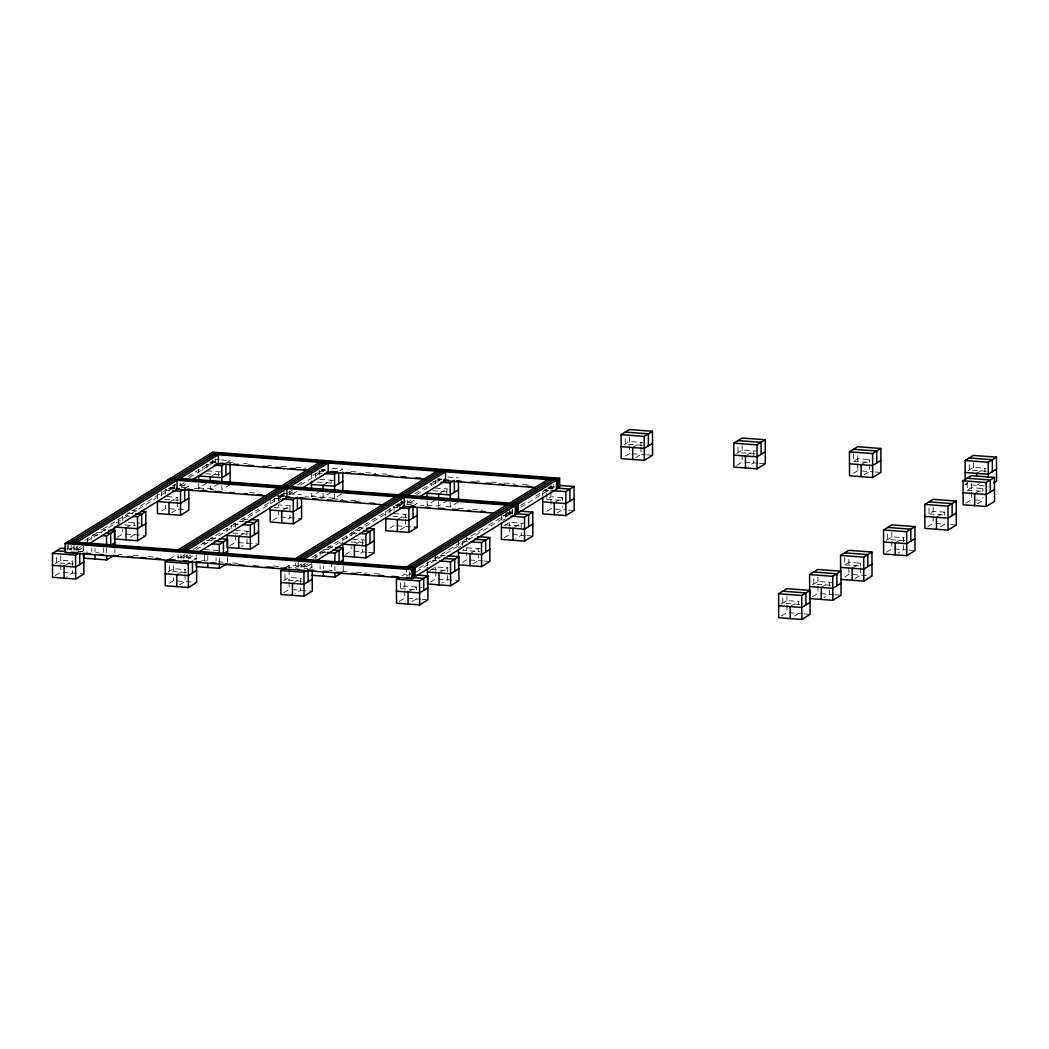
<?xml version="1.0" encoding="UTF-8"?>
<svg xmlns="http://www.w3.org/2000/svg" width="1049" height="1049" viewBox="0 0 1049 1049"><rect width="100%" height="100%" fill="white"/><g stroke="black" fill="none" stroke-linecap="round" stroke-linejoin="round"><path stroke-width="0.75" stroke-dasharray="5 3.75" d="M73.81 547.145L68.251 550.594L68.224 543.107M84.943 540.261L97.452 532.512M103.025 529.076L167.014 489.477M172.862 485.857L175.589 484.166M187.876 476.574L211.767 461.783L215.019 462.019M78.098 546.503L71.135 550.817L71.109 541.822M86.438 541.336L171.289 488.834L171.275 485.844M189.397 477.623L212.593 463.278L212.58 460.275M80.983 546.726L74.033 551.027L74.007 543.539M117.147 524.343L119.927 522.625M180.008 485.451L184.1 482.907M55.243 563.615L60.75 560.218L73.089 561.136M78.308 550.384L83.868 546.935M181.529 486.513L188.361 482.291M79.711 552.535L83.841 549.978L66.874 548.706M184.637 488.768L188.768 486.212L174.895 485.163M225.928 463.199L230.059 460.642L220.815 459.947M65.431 565.345L72.315 561.084L72.355 573.056L66.848 576.465M126.011 527.857L134.272 522.743L134.272 525.746M168.981 502.432L177.242 497.318L177.255 500.307M211.662 476.01L218.546 471.762L218.559 476.246M55.282 575.599L60.79 572.19L82.478 573.816M117.239 537.258L122.746 533.849L122.733 529.365M161.585 510.981L165.716 508.424L188.846 510.168M198.746 483.484L198.759 487.982L207.02 482.868M130.181 537.285L134.311 534.728L134.298 531.725M171.774 512.699L177.281 509.289L177.255 501.802M218.585 483.733L210.325 488.847L210.311 485.857M230.151 484.599L221.89 489.713L221.877 485.228M169.322 559.274L173.452 556.717L196.569 558.448L192.439 561.005M185.044 554.554L178.094 558.855L178.081 554.357M193.396 549.388L235.12 523.556M240.693 520.12L258.775 508.922M264.335 505.487L278.247 496.872M281.342 494.958L284.069 493.266M297.719 484.835L303.174 481.452M312.72 475.538L319.552 471.316M187.941 554.764L180.979 559.078L180.966 554.58M196.281 549.597L281.132 497.095L281.132 494.105M288.331 492.65L292.422 490.106M300.604 485.044L322.436 471.539M190.826 554.987L183.877 559.287L183.863 554.803M278.47 500.753L281.25 499.036M288.488 494.551L292.579 492.02M188.151 558.645L193.724 555.196M296.841 491.391L290.022 495.613L289.996 491.116M167.984 572.098L173.491 568.689L185.817 569.62M340.046 470.831L342.8 469.126L330.474 468.195M176.796 574.668L185.057 569.568L185.057 572.557M238.739 536.341L247 531.227L247.04 543.198L241.532 546.608M283.099 510.05L289.983 505.788L290.022 517.773L285.892 520.33M323.026 485.346L331.274 480.232L331.287 483.235M169.4 583.231L173.531 580.674L196.661 582.405M229.98 545.742L235.487 542.333L235.461 534.846M272.95 520.304L278.457 516.895L300.145 518.534M311.487 493.463L311.501 496.452L319.761 491.338M179.589 584.949L185.096 581.539L185.07 574.052M331.327 492.217L323.066 497.331L323.053 492.833M311.501 496.452L334.631 498.196L342.879 493.082M284.948 567.968L289.078 565.411L312.196 567.155L308.065 569.699M300.932 564.231L295.372 567.679L295.359 563.182M312.064 557.347L394.136 506.562M399.984 502.93L402.724 501.252M414.998 493.646L436.83 480.14M305.22 563.588L298.27 567.889L298.231 558.907M313.572 558.422L398.423 505.92L398.41 502.917M405.609 501.461L401.518 503.992L401.505 501.002M416.519 494.708L439.715 480.363L436.069 480.088M308.104 563.811L301.155 568.112L301.142 563.615M340.099 544.011L342.892 542.281M407.13 502.523L411.234 499.993M283.61 580.792L289.118 577.383L301.456 578.314M311.002 564.021L304.053 568.322L304.026 563.837M414.119 500.216L407.3 504.438L407.287 499.94M413.004 505.933L417.135 503.376L401.715 502.222M293.799 582.523L300.683 578.261L300.722 590.233L295.215 593.642M355.742 544.182L362.626 539.92L362.679 551.892L358.548 554.449M397.348 519.596L405.609 514.495L405.622 517.485M440.029 493.187L446.913 488.926L446.926 493.423M283.65 592.777L289.157 589.368L289.131 581.88M345.606 554.436L351.113 551.027L351.087 546.542M389.953 528.158L394.083 525.601L394.07 522.599M427.113 500.661L427.127 505.146L435.387 500.045M400.141 529.876L405.648 526.467L405.622 518.98M427.127 505.146L438.692 506.024L446.953 500.911M445.917 506.562L450.257 506.89L458.518 501.776M401.951 575.809L404.704 574.105L410.867 574.564M410.631 573.449L406.461 576.032L406.435 568.545M418.971 568.283L482.96 528.683M488.532 525.247L506.615 514.049M512.437 510.443L509.709 512.135L513.499 512.423M520.619 505.382L527.45 501.16M535.633 496.098L546.542 489.332M416.309 571.941L509.499 514.272M520.789 507.283L550.804 488.716M623.88 444.933L629.387 441.524L643.26 442.573M458.138 548.063L460.931 546.332M502.655 520.514L505.434 518.796M400.587 582.654L400.613 588.633L404.744 586.089L421.698 587.361M430.208 570.328L435.715 566.919L448.054 567.837M480.573 548.784L466.7 547.748L462.57 550.305L479.524 551.577M504.163 525.719L509.67 522.31L523.543 523.359M546.817 493.318L546.844 499.311L550.974 496.754L563.313 497.685M632.691 447.503L640.952 442.39L640.965 445.392M625.296 456.053L629.426 453.496L629.413 447.517M408.048 592.069L416.309 586.955L416.322 589.944M439.02 572.898L447.28 567.784L447.32 579.756L441.813 583.165M469.991 553.728L478.252 548.614L478.265 551.617M514.351 527.45L521.235 523.189L521.274 535.16L515.767 538.57M554.278 502.733L562.539 497.632L562.552 500.622M399.276 601.47L404.783 598.061L404.73 581.592M430.26 582.3L435.768 578.891L457.443 580.53M462.609 562.277L466.739 559.72L466.713 552.233M504.202 537.704L509.709 534.295L509.683 526.808M546.883 511.296L551.013 508.739L566.919 509.932M635.484 457.784L640.991 454.374L640.965 446.887M412.218 601.483L416.348 598.927L416.335 595.937M472.797 564.008L478.305 560.599L478.278 553.111M557.071 513.013L562.579 509.604L562.566 506.615M736.621 453.404L742.128 450.008L756.001 451.044M746.809 455.135L753.693 450.873L753.733 462.845L748.225 466.254M736.66 465.389L742.168 461.98L742.141 454.492M853.598 453.771L853.624 461.258L857.754 458.701L870.093 459.619M861.059 464.681L869.319 459.567L869.333 462.557M853.663 473.23L857.794 470.673L873.699 471.866M863.851 474.948L869.359 471.539L869.333 464.064M967.873 470.804L973.38 467.395L985.719 468.326M976.685 473.374L984.945 468.26L984.959 472.758M967.912 482.776L965.159 484.481L988.289 486.225M781.413 604.027L786.92 600.631L799.246 601.549M812.385 584.87L817.892 581.461L831.765 582.497M844.707 557.36L844.733 564.847L848.864 562.29L861.203 563.221M886.339 540.261L891.847 536.852L904.172 537.783M928.994 507.86L929.021 513.853L933.138 511.296L945.477 512.227M967.191 482.724L967.217 490.211L971.348 487.654L985.221 488.703M976.724 485.346L979.478 483.655M790.225 606.61L798.473 601.497L798.486 604.486M821.197 587.44L829.457 582.326L829.497 594.311L823.99 597.707M852.168 568.27L860.429 563.156L860.442 566.158M895.151 542.844L903.412 537.731L903.451 549.702L897.944 553.111M936.442 517.275L944.703 512.174L944.716 515.164M974.652 493.646L982.913 488.532L982.926 491.522M781.453 616.012L786.96 612.603L802.852 613.796M812.424 596.842L817.932 593.432L817.905 585.945M844.773 576.819L848.903 574.262L870.591 575.901M886.379 552.246L891.886 548.837L907.778 550.03M927.683 526.69L933.19 523.281L933.125 506.811M965.88 503.048L971.387 499.639L971.335 483.169M794.395 616.025L798.525 613.468L798.512 610.479M854.961 578.55L860.468 575.14L860.442 567.653M940.625 526.703L944.743 524.146L944.743 521.156M977.445 503.913L982.952 500.504L982.939 497.514M642.224 445.353L625.256 444.081L625.23 436.594M754.952 453.837L737.998 452.552L737.971 446.572M853.624 461.258L870.578 462.53M986.217 471.224L969.25 469.952L969.224 462.465M632.324 453.719L645.332 454.702M646.774 454.807L652.557 455.24M745.065 462.203L758.073 463.173M759.515 463.278L765.298 463.724M875.141 471.984L879.482 472.299M967.217 490.211L984.172 491.496M974.285 499.849L982.952 500.504M214.652 459.488L219.267 459.842M447.635 477.007L458.426 477.82M929.021 513.853L945.975 515.125M212.803 461.14L216.055 461.39M227.449 462.242L235.592 462.858M243.735 463.474L247 463.71M268.164 465.31L271.429 465.546M281.198 466.281L287.714 466.779M295.857 467.382L305.626 468.116M321.912 469.349L325.164 469.598M351.231 471.552L357.735 472.037M365.878 472.653L375.66 473.387M382.164 473.873L387.055 474.24M476.626 480.98L479.878 481.229M491.286 482.081L497.79 482.579M504.307 483.064L514.076 483.799M522.218 484.415L528.735 484.9M549.912 486.5L554.79 486.867M320.876 469.991L325.767 470.358M438.141 478.803L441.393 479.052M548.876 487.129L555.393 487.628M210.521 462.045L215.137 462.386M321.715 470.411L324.797 470.634M437.341 479.105L441.97 479.445M549.886 487.562L552.967 487.798M210.731 462.425L215.622 462.793M438.731 479.563L441.983 479.813M547.84 487.772L552.731 488.139M209.695 463.055L212.96 463.304M318.817 471.263L323.695 471.63M547.906 488.493L553.688 488.926M206.391 464.602L211.006 464.943M317.585 472.968L322.213 473.309M433.211 481.661L439.374 482.12M548.837 490.355L542.674 489.896L542.687 495.875M936.075 523.49L944.743 524.146M950.525 524.579L954.865 524.906M206.981 470.883L220.854 471.932M333.595 480.403L319.722 479.367L319.722 482.356M435.348 488.06L447.674 488.991M205.932 473.676L219.805 474.712M317.126 482.042L332.546 483.196M432.752 490.735L448.172 491.889M546.844 499.311L563.798 500.583M568.361 510.037L572.702 510.365M282.994 493.292L287.623 493.646M289.17 493.751L301.496 494.682M904.671 540.694L887.716 539.409L887.69 531.922M198.759 487.982L213.222 489.057M174.75 486.946L170.463 487.339L173.728 487.588M181.267 487.431L186.158 487.798M194.301 488.414L204.07 489.149M210.587 489.634L213.839 489.883M249.675 492.584L256.179 493.069M280.608 494.905L284.24 495.18M305.036 496.741L308.301 496.99M318.07 497.724L326.213 498.341M332.73 498.826L342.498 499.56M350.641 500.176L357.158 500.661M397.873 503.73L412.519 504.831M420.662 505.434L423.927 505.684M458.125 508.254L464.641 508.739M472.784 509.355L482.553 510.089M281.211 495.666L284.463 495.915M396.837 504.359L403.354 504.857M507.572 512.686L512.463 513.053M170.764 487.719L173.846 487.955M277.329 495.731L285.04 496.308M397.584 504.779L400.666 505.015M505.5 512.895L513.21 513.472M169.427 487.982L174.318 488.349M278.549 496.177L285.066 496.675M395.801 505.002L400.692 505.369M506.549 513.328L513.053 513.813M168.404 488.611L174.921 489.109M277.513 496.82L281.132 497.095M395.525 505.697L401.308 506.129M505.513 513.971L510.404 514.338M165.086 490.158L169.715 490.512M274.746 498.406L280.909 498.865M393.454 507.336L398.082 507.677M502.917 515.57L509.08 516.029M909.234 550.135L913.561 550.463M167.132 496.557L178.015 497.37M290.757 505.854L278.418 504.923L278.457 516.895M394.044 513.617L406.383 514.548M164.627 499.232L178.514 500.281M274.287 507.48L291.242 508.752M392.995 516.41L406.868 517.445M505.539 524.867L522.507 526.152M396.981 525.811L414.316 527.123M512.607 534.505L525.615 535.488M527.057 535.593L531.397 535.921M131.912 510.601L138.075 511.06M243.106 518.953L247.734 519.307M358.732 527.647L366.442 528.237M844.733 564.847L861.701 566.119M127.781 513.145L133.944 513.617M238.975 521.51L243.604 521.864M354.601 530.204L360.777 530.676M467.146 538.675L470.227 538.911M125.198 515.82L129.814 516.174M233.311 523.949L239.474 524.421M352.018 532.879L356.647 533.233M463.015 541.232L467.644 541.572M128.489 522.31L140.041 523.176M235.435 530.361L252.783 531.659M352.516 539.16L364.947 540.091M124.739 524.893L135.531 525.706M232.852 533.023L248.272 534.19M351.559 541.953L363.898 542.884M100.94 529.758L105.556 530.112M210.587 538.006L216.763 538.478M327.76 546.817L332.389 547.172M440.305 555.288L446.468 555.747M830.716 585.29L813.762 584.018L813.736 576.53M125.631 534.072L144.421 535.488M238.372 542.556L257.162 543.959M353.998 551.25L367.006 552.22M368.448 552.338L372.788 552.653M469.624 559.943L482.632 560.927M484.087 561.031L489.857 561.464M96.81 532.315L102.972 532.787M206.456 540.563L212.632 541.035M323.63 549.374L329.792 549.846M434.627 557.727L440.803 558.186M92.679 534.872L98.842 535.344M202.326 543.12L206.955 543.474M321.046 552.049L325.662 552.39M432.044 560.402L436.672 560.743M820.829 593.655L833.837 594.626M835.279 594.744L839.62 595.071M204.463 549.519L218.336 550.568M431.585 569.476L448.552 570.748M799.744 604.46L782.79 603.188L782.764 597.196M78.019 551.328L87.788 552.062M95.931 552.679L99.183 552.915M118.734 554.397L121.986 554.633M133.393 555.498L139.897 555.983M148.04 556.599L157.822 557.334M201.788 560.638L209.931 561.254M218.074 561.858L226.217 562.474M232.734 562.959L240.877 563.575M273.448 566.027L279.965 566.512M286.469 567.011L296.251 567.745M304.394 568.348L307.645 568.597M328.822 570.184L332.074 570.433M341.843 571.167L348.36 571.666M356.503 572.269L366.271 573.003M374.414 573.619L380.931 574.105M804.308 613.914L808.635 614.229M73.574 564.047L56.62 562.775L56.594 555.288M186.316 572.518L169.361 571.246L169.335 563.759M301.942 581.225L284.987 579.94L284.961 572.452M400.613 588.633L417.568 589.918M292.055 589.577L310.845 590.993M407.681 598.284L420.688 599.254M422.131 599.359L426.471 599.687M973.367 462.897L973.393 470.385M891.834 532.368L891.86 539.855M891.86 541.35L891.886 548.837M857.741 455.699L857.794 470.673M848.851 559.301L848.903 574.262M817.879 576.963L817.905 584.45M786.894 596.134L786.96 612.603M742.115 445.51L742.141 452.998M629.374 437.027L629.4 446.009M553.675 484.441L553.688 487.431M550.935 484.782L550.948 489.267M550.948 490.775L551.013 508.739M546.804 488.834L546.817 491.824M512.594 509.355L512.594 512.358M512.371 509.998L512.397 514.482M509.63 510.339L509.644 514.823M509.67 522.31L509.683 525.313M505.5 514.39L505.513 517.38M501.37 515.452L501.383 519.937M466.648 535.764L466.674 543.251M466.7 547.748L466.7 550.738M462.53 541.323L462.543 545.808M458.387 540.878L458.413 548.365M450.231 502.392L450.257 506.89M438.679 501.527L438.692 506.024M435.676 554.934L435.702 560.927M435.715 566.919L435.728 569.909M435.741 571.403L435.768 578.891M435.322 480.573L435.335 483.576M431.191 483.13L431.205 486.12M427.428 561.543L427.441 566.04M409.333 571.757L409.346 576.242M401.282 498.642L401.308 504.635M394.018 506.129L394.031 510.627M389.887 508.686L389.9 513.184M385.757 511.243L385.77 515.741M351.048 533.062L351.061 536.052M346.917 535.619L346.931 538.609M343.233 565.949L343.259 571.941M342.787 538.176L342.8 541.166M334.959 566.565L334.972 571.062M334.605 493.699L334.631 498.196M331.668 562.08L331.694 571.062M323.394 565.699L323.407 568.689M319.683 470.385L319.696 474.869M320.076 552.233L320.076 555.223M320.115 565.699L320.129 568.702M315.552 472.942L315.565 477.426M315.946 554.79L315.959 559.274M311.422 472.496L311.448 479.983M311.828 563.326L311.841 567.824M289.078 565.411L289.091 568.401M289.091 569.895L289.131 580.385M284.004 489.831L284.03 497.318M278.391 495.941L278.405 500.425M274.261 498.498L274.261 501.488M270.118 498.052L270.144 505.539M235.409 522.874L235.435 527.359M231.278 525.431L231.291 528.421M227.607 557.255L227.633 563.234M227.148 527.975L227.161 530.978M219.333 557.871L219.346 562.369M216.055 557.884L216.068 560.874M215.465 459.003L215.478 461.993M207.768 555.498L207.794 561.49M206.955 464.904L206.968 467.893M204.489 555.511L204.503 561.503M202.824 467.448L202.837 470.45M198.694 470.004L198.707 473.007M196.202 554.633L196.229 560.625M186.748 555.013L186.761 558.016M180.153 482.855L180.166 485.857M174.16 484.559L174.186 489.057M173.478 565.699L173.505 571.692M173.518 577.671L173.531 580.674M165.65 488.965L165.676 494.944M165.716 505.434L165.716 508.424M161.52 491.509L161.546 496.007M157.389 494.066L157.416 498.563M122.681 515.885L122.694 520.383M118.563 519.937L118.563 522.94M114.879 548.771L114.892 553.269M106.592 547.893L106.618 553.885M103.313 547.906L103.326 552.39M95.039 548.522L95.039 551.512M91.709 536.55L91.722 539.553M91.748 548.535L91.761 551.525M87.578 539.107L87.591 542.097M83.461 546.162L83.487 552.141M76.905 546.752L76.918 551.25M67.188 545.244L67.215 551.236M60.737 555.721L60.763 563.208M60.763 564.703L60.79 572.19"/><path stroke-width="1.5" d="M65.117 543.526L212.763 452.158L559.655 478.239L559.681 487.234L412.034 578.602L65.143 552.508L65.117 543.526L411.995 569.62L559.655 478.239M83.841 552.967L83.92 573.934L75.659 579.048L52.529 577.304L52.45 553.347L60.711 548.234L65.34 548.588M71.109 541.822L171.262 479.852M174.357 477.938L212.567 454.296M73.994 542.045L174.147 480.062M177.242 478.147L215.451 454.505M76.892 542.267L177.045 480.285L177.071 489.267L89.44 543.5M180.14 478.37L218.336 454.728L218.376 463.71L192.452 479.747M52.45 553.347L75.58 555.091L78.334 553.387M101.923 535.567L106.552 535.921L114.813 530.807L114.865 545.782M132.895 516.396L137.524 516.751L145.785 511.637L145.877 535.593L137.616 540.707L114.485 538.963L114.446 526.991L137.563 528.722L145.824 523.621M172.797 490.735L180.507 491.312L183.26 489.608M214.101 465.179L221.798 465.756L224.552 464.051M83.881 561.949L75.62 567.063L52.489 565.319M114.852 542.779L110.722 545.336L110.683 533.364L106.054 533.01M188.807 498.183L180.546 503.297L157.416 501.553L157.468 513.538L180.585 515.269L188.846 510.168L188.781 489.201M230.111 472.627L221.85 477.741L198.72 475.997L198.733 480.494M83.487 553.649L83.514 558.134L106.631 559.878L113.515 555.616M178.068 549.873L278.221 487.89M281.316 485.975L319.512 462.334M180.953 550.082L281.106 488.113M284.2 486.198L322.41 462.557M196.583 561.451L196.661 582.405L188.4 587.519L165.27 585.775L165.191 561.831L169.322 559.274M183.837 550.305L283.991 488.323M287.098 486.408L325.295 462.766M186.735 550.528L286.888 488.546L286.915 497.528L197.894 552.626M289.983 486.631L328.193 462.989L328.219 471.971L302.296 488.008M165.191 561.831L188.309 563.562L191.062 561.858M211.583 543.815L219.293 544.392L227.554 539.291L227.607 554.252M242.555 524.644L250.265 525.234L258.526 520.12L258.605 544.077L250.344 549.178L227.227 547.447L227.174 535.462L250.305 537.206L258.565 532.092M282.443 498.983L293.235 499.796L295.988 498.091M325.295 473.545L334.539 474.24L337.293 472.535M196.609 570.433L188.348 575.547L165.231 573.803M227.594 551.263L223.463 553.82L223.424 541.835L214.166 541.14M301.548 506.667L293.287 511.768L270.157 510.037M342.839 481.111L334.579 486.212L311.461 484.481M196.229 562.12L196.242 566.617L219.372 568.348L226.256 564.087M270.144 507.034L270.196 522.009L293.327 523.753L301.588 518.639L301.509 497.685M295.346 558.697L395.499 496.715M398.594 494.8L436.804 471.158M298.231 558.907L398.384 496.938M401.479 495.01L439.688 471.368M312.209 570.145L312.287 591.098L304.026 596.212L280.896 594.481L280.817 570.525L284.948 567.968M301.129 559.13L401.282 497.147M404.376 495.233L442.573 471.591M304.013 559.34L404.167 497.37L404.206 506.352L316.562 560.586M407.261 495.443L445.471 471.814L445.497 480.796L419.574 496.833M280.817 570.525L303.935 572.256L306.688 570.551M327.209 552.508L334.919 553.098L343.18 547.984L343.233 562.959M359.728 533.456L365.891 533.928L374.152 528.814L374.231 552.771L365.97 557.884L342.853 556.14L342.813 544.169L365.931 545.9L374.191 540.786M399.617 507.795L408.874 508.49L413.004 505.933L413.044 517.918M440.921 482.238L450.165 482.933L452.919 481.229M312.248 579.127L303.987 584.241L280.857 582.497M343.22 559.956L339.089 562.513L339.05 550.541L332.874 550.069M417.174 515.361L408.913 520.474L385.783 518.731L385.822 530.702L408.953 532.446L417.214 527.332L417.148 507.873M458.465 489.804L450.205 494.918L427.087 493.174L427.1 497.659M311.868 575.311L334.998 577.042L341.882 572.793M406.422 567.05L506.575 505.067M509.683 503.153L547.88 479.511M621.087 434.653L629.348 429.539L652.478 431.283L652.557 455.24L644.296 460.354L621.178 458.61L621.087 434.653L644.217 436.397L652.478 431.283M409.32 567.26L509.473 505.29M512.568 503.363L550.777 479.734M412.205 567.483L512.358 505.5M515.452 503.586L553.662 479.944M417.03 575.036L427.822 575.849L427.913 599.805L419.652 604.906L396.522 603.175L396.443 579.218L399.197 577.514M396.443 579.218L419.574 580.962L427.822 575.849M439.754 560.979L450.546 561.792L458.806 556.678L458.885 580.635L450.624 585.748L427.507 584.005L427.441 567.535M470.726 541.808L481.517 542.621L489.778 537.508L489.857 561.464L481.609 566.578L458.479 564.834L458.426 549.86M510.627 516.147L524.5 517.183L532.761 512.082L532.84 536.026L524.579 541.14L501.448 539.409L501.396 522.94M551.918 490.591L565.791 491.627L574.052 486.513L574.144 510.47L565.883 515.583L542.753 513.853L542.7 497.383M652.517 443.268L644.256 448.369L621.126 446.638M427.874 587.82L419.613 592.934L396.483 591.19M458.846 568.65L450.585 573.764L427.454 572.033M489.817 549.479L481.557 554.593L458.439 552.862M532.8 524.054L524.539 529.168L501.409 527.424M574.105 498.498L565.844 503.612L542.713 501.868M733.828 443.137L742.089 438.023L765.206 439.767L765.298 463.724L757.037 468.824L733.907 467.093L733.828 443.137L756.945 444.881L765.206 439.767M765.259 451.739L756.998 456.853L733.867 455.109M849.454 451.831L857.715 446.717L880.832 448.461L880.924 472.417L872.663 477.531L849.533 475.787L849.454 451.831L872.584 453.574L880.832 448.461M880.885 460.432L872.624 465.546L849.493 463.815M965.146 479.996L965.08 460.524L973.341 455.41L996.471 457.154L996.55 481.111L993.796 482.815M965.08 460.524L988.21 462.268L996.471 457.154M778.62 593.76L786.868 588.646L809.998 590.39L810.077 614.347L801.829 619.461L778.699 617.717L778.62 593.76L801.738 595.504L809.998 590.39M809.592 574.59L817.853 569.476L840.97 571.22L841.062 595.176L832.801 600.29L809.671 598.546L809.592 574.59L832.709 576.334L840.97 571.22M840.616 571.889L840.564 555.419L848.825 550.305L871.955 552.049L872.034 576.006L863.773 581.12L840.642 579.376M883.546 529.994L891.807 524.88L914.925 526.624L915.016 550.581L906.756 555.682L883.625 553.951L883.546 529.994L906.664 531.725L914.925 526.624M924.838 504.438L933.099 499.324L956.229 501.055L956.308 525.011L948.047 530.125L924.93 528.394L924.838 504.438L947.968 506.169L956.229 501.055M963.048 480.796L971.308 475.682L994.426 477.426L994.518 501.37L986.257 506.483L963.126 504.753L963.048 480.796L986.165 482.527L994.426 477.426M996.511 469.126L988.25 474.24L965.119 472.509M840.564 555.419L863.694 557.163L871.955 552.049M810.038 602.362L801.777 607.476L778.66 605.732M841.023 583.192L832.762 588.305L809.631 586.575M871.994 564.034L863.733 569.135L840.603 567.404M914.964 538.596L906.703 543.71L883.586 541.966M956.268 513.04L948.008 518.154L924.89 516.41M994.478 489.398L986.217 494.512L963.087 492.768M625.217 432.096L648.348 433.84L648.387 445.812M737.958 440.58L761.076 442.324L761.128 454.296M853.584 449.274L876.715 451.018L876.754 462.989M969.21 457.967L992.341 459.711L992.38 471.683M967.178 478.239L990.295 479.97L990.348 491.955M928.968 501.881L952.099 503.612L952.138 515.597M211.741 452.801L558.619 478.882L558.645 487.864M210.705 453.43L557.583 479.524L557.622 488.506M209.669 454.073L556.547 480.167L556.586 489.149M560.179 485.477L574.052 486.513M557.596 488.152L569.922 489.07L569.974 501.055M220.5 463.16L225.391 463.527M233.534 464.13L238.425 464.497M248.193 465.232L253.071 465.599M262.853 466.333L267.731 466.7M275.874 467.316L280.765 467.684M290.534 468.418L295.425 468.785M303.567 469.401L306.819 469.65M331.248 471.486L337.765 471.971M345.908 472.588L350.786 472.955M358.928 473.571L363.819 473.938M373.588 474.673L378.479 475.04M388.248 475.774L393.126 476.141M401.269 476.744L406.16 477.111M415.928 477.846L420.819 478.213M443.622 479.931L448.5 480.298M456.643 480.914L461.534 481.281M471.303 482.016L476.194 482.383M485.962 483.117L490.84 483.484M498.983 484.1L503.874 484.468M513.643 485.202L516.908 485.451M526.677 486.185L531.555 486.552M216.212 463.553L309.049 470.529M326.96 471.88L424.675 479.223M444.212 480.691L535.41 487.549M887.677 527.437L910.794 529.181L910.834 541.153M171.472 477.715L518.35 503.808L518.376 512.791M170.436 478.357L517.314 504.438L517.354 513.42M169.4 479L516.278 505.08L516.318 514.062M168.365 479.629L515.256 505.723L515.282 514.705M520.422 511.151L532.761 512.082M514.744 513.59L528.63 514.626L528.67 526.611M175.944 488.467L179.209 488.716M187.351 489.319L192.229 489.686M201.998 490.421L206.889 490.788M215.032 491.404L221.549 491.902M229.692 492.506L234.57 492.873M244.351 493.607L247.603 493.856M257.372 494.59L262.263 494.958M285.066 496.675L289.944 497.042M299.712 497.777L304.603 498.144M312.746 498.76L317.637 499.127M327.406 499.862L332.284 500.229M340.427 500.832L346.944 501.33M355.087 501.933L359.977 502.301M369.746 503.048L374.637 503.415M410.461 506.103L415.352 506.47M425.12 507.205L429.998 507.572M438.141 508.188L444.658 508.673M452.801 509.289L457.692 509.657M467.461 510.391L470.713 510.64M480.481 511.374L485.372 511.742M176.547 489.227L266.118 495.967M285.656 497.436L384.996 504.91M402.908 506.247L495.744 513.236M844.694 552.862L867.825 554.606L867.864 566.578M414.316 527.123L417.214 527.332M141.156 511.296L145.785 511.637M250.816 519.53L258.526 520.12M366.442 528.237L374.152 528.814M477.439 536.577L489.778 537.508M135.491 513.735L141.654 514.194L141.694 526.165M245.138 521.982L254.396 522.677L254.435 534.649M363.859 530.899L370.022 531.371L370.061 543.343M474.856 539.252L485.648 540.065L485.687 552.036M813.722 572.033L836.84 573.777L836.892 585.748M108.65 530.348L114.813 530.807M219.844 538.701L227.554 539.291M335.47 547.394L343.18 547.984M448.015 555.865L458.806 556.678M443.884 558.422L454.676 559.235L454.715 571.207M782.738 591.203L805.868 592.947L805.907 604.919M68.211 541.612L415.102 567.693L415.129 576.675M67.188 542.254L414.067 568.335L414.093 577.317M66.153 542.884L413.031 568.978L413.07 577.96L406.553 577.475M56.58 550.791L65.825 551.486M411.365 577.475L423.704 578.405L423.744 590.377M71.07 552.233L77.587 552.731M85.73 553.347L90.607 553.715M100.376 554.449L103.641 554.685M113.41 555.419L118.301 555.786M128.07 556.521L132.948 556.888M141.09 557.504L145.981 557.871M155.75 558.606L160.641 558.973M168.784 559.589L175.301 560.074M183.444 560.691L188.322 561.058M198.091 561.792L201.356 562.041M211.124 562.775L216.002 563.143M225.784 563.877L230.662 564.244M238.805 564.86L243.696 565.227M253.465 565.962L258.356 566.329M266.498 566.932L273.002 567.43M281.145 568.034L286.036 568.401M295.805 569.135L299.07 569.384M308.839 570.118L313.717 570.486M323.498 571.22L328.376 571.587M336.519 572.203L341.41 572.57M351.179 573.305L356.07 573.672M364.213 574.288L369.091 574.655M378.859 575.39L383.75 575.757M391.893 576.373L398.41 576.858M988.21 462.268L988.263 477.243M986.165 482.527L986.257 506.483M976.685 473.374L976.698 476.364M974.652 493.646L974.691 505.618M947.968 506.169L948.047 530.125M936.442 517.275L936.495 529.26M906.664 531.725L906.756 555.682M895.151 542.844L895.19 554.816M872.584 453.574L872.663 477.531M863.694 557.163L863.773 581.12M861.059 464.681L861.098 476.652M852.168 568.27L852.208 580.254M832.709 576.334L832.801 600.29M821.197 587.44L821.236 599.412M801.738 595.504L801.829 619.461M790.225 606.61L790.264 618.582M756.945 444.881L757.037 468.824M745.433 455.987L745.472 467.959M644.217 436.397L644.296 460.354M632.691 447.503L632.731 459.488M565.791 491.627L565.883 515.583M554.278 502.733L554.318 514.718M524.5 517.183L524.579 541.14M512.974 528.29L513.013 540.274M481.517 542.621L481.609 566.578M469.991 553.728L470.044 565.699M458.439 480.822L458.505 500.281M454.296 480.376L454.335 492.361M450.546 561.792L450.624 585.748M450.165 482.933L450.231 499.403M438.652 494.04L438.666 498.537M439.02 572.898L439.059 584.87M419.574 580.962L419.652 604.906M411.995 569.62L412.034 578.602M408.874 508.49L408.953 532.446M408.048 592.069L408.087 604.04M397.348 519.596L397.387 531.581M365.891 533.928L365.97 557.884M354.365 545.034L354.418 557.006M342.813 472.116L342.879 491.588M338.683 473.178L338.709 483.655M334.919 553.098L334.946 562.08M334.985 572.557L334.998 577.042M334.539 474.24L334.605 490.709M323.026 485.346L323.04 489.844M323.42 571.692L323.433 576.176M311.448 481.478L311.474 488.965M308.065 569.699L308.118 581.684M303.935 572.256L304.026 596.212M297.365 497.239L297.418 509.224M293.235 499.796L293.327 523.753M292.422 583.375L292.461 595.347M281.722 510.902L281.761 522.887M250.265 525.234L250.344 549.178M238.739 536.341L238.779 548.312M230.072 463.645L230.137 483.104M225.941 464.707L225.981 475.184M221.798 465.756L221.863 482.225M219.293 544.392L219.32 553.374M219.359 563.864L219.372 568.348M210.285 476.862L210.298 481.36M207.794 562.985L207.807 567.483M192.439 561.005L192.478 572.99M188.309 563.562L188.4 587.519M184.637 488.768L184.676 500.74M180.507 491.312L180.585 515.269M176.796 574.668L176.835 586.653M168.981 502.432L169.02 514.403M137.524 516.751L137.616 540.707M126.011 527.857L126.05 539.842M106.552 535.921L106.578 544.903M106.618 555.38L106.631 559.878M95.053 554.515L95.066 558.999M79.711 554.029L79.75 564.506M75.58 555.091L75.659 579.048M64.055 566.198L64.094 578.169"/></g></svg>
